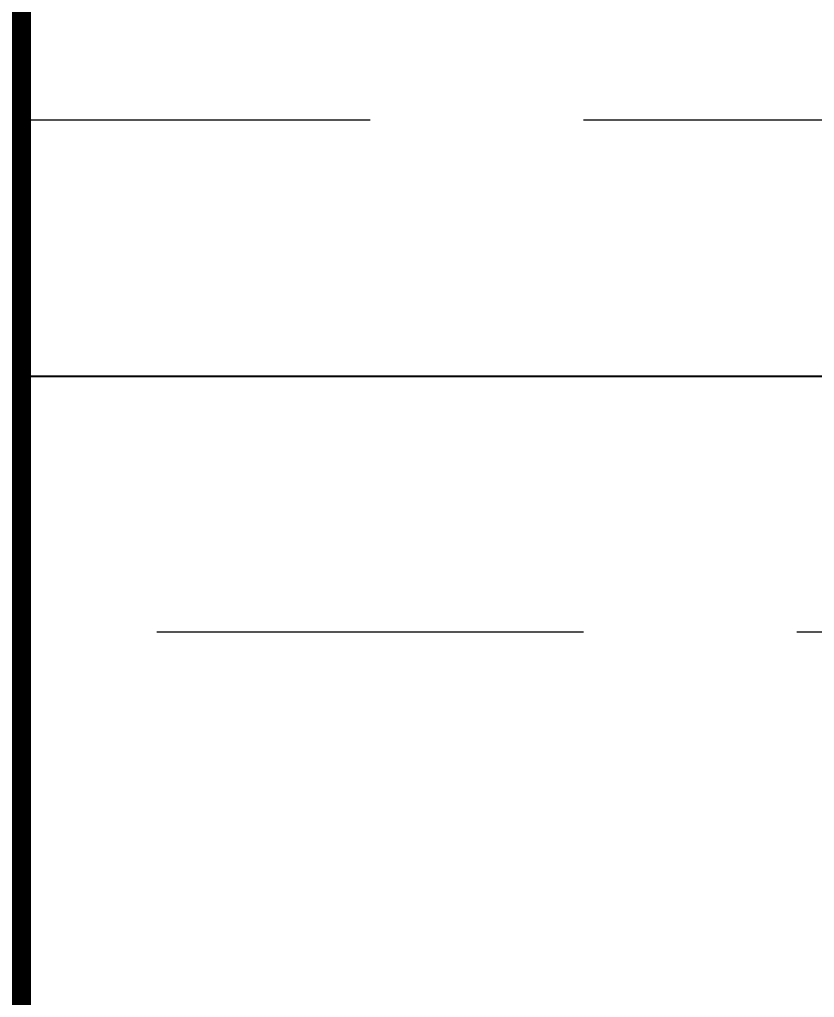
# Model space of a CAD drawing. Header units: inches. Extents: x 702888 to 852715, y 9845 to 271320.
# Drawn here: x 730998 to 731464, y 79980 to 80553 of the extents above; entities that cross this region are included whole.
import ezdxf

# ---------------------------------------------------------------- set-up
doc = ezdxf.new("R2010")
doc.units = ezdxf.units.IN
doc.header["$MEASUREMENT"] = 0
doc.header["$PDMODE"] = 34
doc.linetypes.add('DASHED2', pattern=[0.375, 0.25, -0.125])
doc.layers.get('0').update_dxf_attribs({"lineweight": 5})
doc.layers.get('Defpoints').update_dxf_attribs({"lineweight": 5})
doc.layers.add('Baugruppe', color=1, linetype='Continuous')
doc.layers.add('CABLE TRAY', color=30, linetype='Continuous', lineweight=5)
doc.dimstyles.new('D1', dxfattribs={"dimscale": 66, "dimtxt": 2.5, "dimasz": 2.5, "dimexe": 1, "dimexo": 1, "dimgap": 1.25, "dimtad": 1, "dimdec": 0, "dimdsep": 46, "dimtxsty": 'Standard', "dimblk": 'OPEN30', "dimcen": 2.5, "dimclrd": 150, "dimclre": 150, "dimclrt": 140, "dimadec": 0, "dimazin": 0, "dimtfac": 1, "dimtdec": 0, "dimtmove": 0, "dimatfit": 3, "dimfxl": 1, "dimtfill": 1, "dimlwd": 13, "dimlwe": 13, "dimarcsym": 0})

# ---------------------------------------------------------------- blocks, each defined once
blk = doc.blocks.new('_Open30')
at = {"color": 0, "linetype": 'ByBlock', "lineweight": -2}
for p, q in [((-1, 0.2679), (0, 0)), ((0, 0), (-1, -0.2679)), ((0, 0), (-1, 0))]:
    blk.add_line(p, q, dxfattribs=at)
blk = doc.blocks.new('*D327')
at = {"color": 150, "lineweight": 13, "transparency": 16777216}
for p, q in [((728828.87, 81998.12), (728828.87, 79252.53)), ((742828.87, 81998.12), (742828.87, 79252.53)), ((728993.87, 79318.53), (742663.87, 79318.53))]:
    blk.add_line(p, q, dxfattribs=at)
at = {"layer": 'Defpoints', "color": 0, "transparency": 16777216}
for p in [(728828.87, 82064.12), (742828.87, 82064.12), (742828.87, 79318.53)]:
    blk.add_point(p, dxfattribs=at)
at = {"color": 150, "lineweight": 13, "transparency": 16777216, "xscale": 165, "yscale": 165, "zscale": 165, "rotation": 180}
blk.add_blockref('_Open30', (728828.87, 79318.53), dxfattribs=at)
at = {"color": 150, "lineweight": 13, "transparency": 16777216, "xscale": 165, "yscale": 165, "zscale": 165}
blk.add_blockref('_Open30', (742828.87, 79318.53), dxfattribs=at)
at = {"color": 140, "transparency": 16777216, "insert": (735828.87, 79483.53), "char_height": 165, "attachment_point": 5, "bg_fill": 3, "box_fill_scale": 1.25, "bg_fill_color": 256, "bg_fill_true_color": 13158600, "bg_fill_transparency": 0}
blk.add_mtext('14000', dxfattribs=at)
blk = doc.blocks.new('t565')
at = {"color": 1, "linetype": 'DASHED2', "ltscale": 1000}
for p, q in [((742828.87, 82214.12), (728828.87, 82214.12)), ((728828.87, 81914.12), (742828.87, 81914.12))]:
    blk.add_line(p, q, dxfattribs=at)
at = {"layer": 'Baugruppe'}
blk.add_line((728665.58, 82064.12), (743048.15, 82064.12), dxfattribs=at)

msp = doc.modelspace()

# ---------------------------------------------------------------- linework, layer by layer
at = {"layer": 'CABLE TRAY', "const_width": 150}
msp.add_lwpolyline([(749727.775, 82760.671), (749727.775, 78756.412), (730929.561, 78756.412), (730929.561, 90345.931)], dxfattribs=at)

# ---------------------------------------------------------------- next in the draw order: dimensions: what is measured, and where the dimension line sits
dim = msp.add_linear_dim(base=(742828.868, 79318.525), p1=(728828.868, 82064.124), p2=(742828.868, 82064.124), dimstyle='D1')
dim.commit()
dim.dimension.update_dxf_attribs({"geometry": '*D327', "text_midpoint": (735828.868, 79483.525)})

# ---------------------------------------------------------------- next in the draw order: block references
msp.add_blockref('t565', (-0.437, -1720))

doc.saveas('drawing.dxf')
